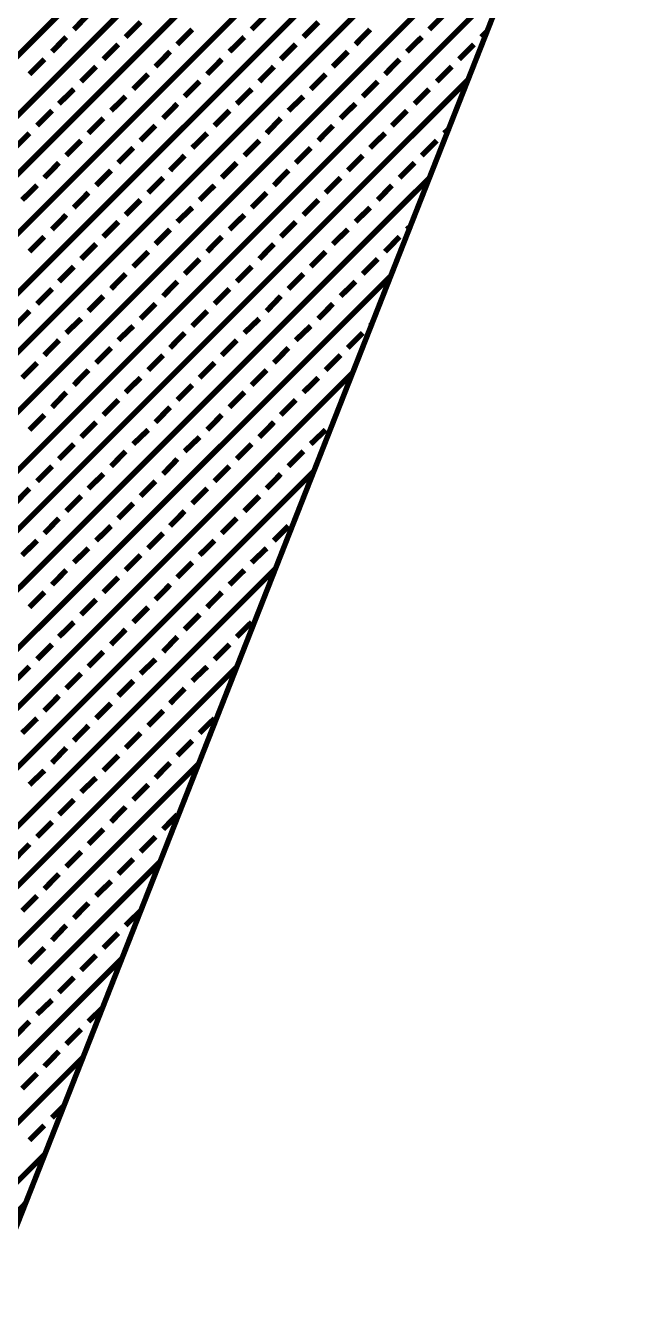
# Model space of a CAD drawing. Extents: x 2 to 176, y -19 to 159.
# Drawn here: x 116.478 to 116.892, y 118.397 to 119.296 of the extents above; entities that cross this region are included whole.
import ezdxf

# ---------------------------------------------------------------- set-up
doc = ezdxf.new("R2010")
doc.units = 0
doc.layers.add('BG_SILKSCREEN_TOP', color=7, linetype='CONTINUOUS')

msp = doc.modelspace()

# ---------------------------------------------------------------- linework, layer by layer
at = {"layer": 'BG_SILKSCREEN_TOP', "const_width": 0.00381}
for points in [[(115.126262, 117.929152), (116.884704, 119.687848)], [(115.1382, 117.899688), (116.890292, 119.65178)], [(115.151408, 117.872002), (116.889784, 119.610378)], [(115.167156, 117.846094), (116.889784, 119.568976)], [(115.182142, 117.820186), (116.879116, 119.516652)], [(115.19789, 117.794278), (116.864384, 119.460772)], [(116.24564, 117.886226), (116.860828, 119.448326)], [(115.21313, 117.76837), (116.840254, 119.394986)], [(115.228624, 117.742462), (116.813076, 119.326914)], [(116.511324, 119.29364), (116.521484, 119.304054)], [(116.635276, 119.29364), (116.64569, 119.304054)], [(116.758974, 119.29364), (116.769388, 119.304054)], [(116.547392, 119.288306), (116.557806, 119.29872)], [(116.58346, 119.283226), (116.593874, 119.29364)], [(116.671344, 119.288306), (116.681758, 119.29872)], [(116.707666, 119.283226), (116.717826, 119.29364)], [(116.795296, 119.288306), (116.799868, 119.292878)], [(116.496084, 119.278146), (116.50599, 119.288306)], [(116.531898, 119.272812), (116.542312, 119.283226)], [(116.619782, 119.278146), (116.630196, 119.288306)], [(116.655596, 119.272812), (116.66601, 119.283226)], [(116.74348, 119.278146), (116.753894, 119.288306)], [(116.779802, 119.272812), (116.790216, 119.283226)], [(116.56822, 119.267732), (116.57838, 119.278146)], [(116.691918, 119.267732), (116.702332, 119.278146)], [(116.480336, 119.262398), (116.49075, 119.272812)], [(116.516404, 119.257318), (116.526818, 119.267732)], [(116.604288, 119.262398), (116.614448, 119.272812)], [(116.64061, 119.257318), (116.65077, 119.267732)], [(116.72824, 119.262398), (116.7384, 119.272812)], [(116.764308, 119.257318), (116.774722, 119.267732)], [(115.247166, 117.719856), (116.786406, 119.258842)], [(116.552726, 119.251984), (116.56314, 119.262398)], [(116.58854, 119.246904), (116.598954, 119.257318)], [(116.676424, 119.251984), (116.686838, 119.262398)], [(116.712746, 119.246904), (116.72316, 119.257318)], [(116.50091, 119.241824), (116.511324, 119.251984)], [(116.624862, 119.241824), (116.635276, 119.251984)], [(116.748814, 119.241824), (116.758974, 119.251984)], [(116.537232, 119.236998), (116.547392, 119.246904)], [(116.573554, 119.231664), (116.58346, 119.241824)], [(116.66093, 119.236998), (116.671344, 119.246904)], [(116.697252, 119.231664), (116.707666, 119.241824)], [(116.48567, 119.226584), (116.496084, 119.236998)], [(116.521484, 119.22125), (116.531898, 119.231664)], [(116.609368, 119.226584), (116.619782, 119.236998)], [(116.64569, 119.22125), (116.655596, 119.231664)], [(116.733066, 119.226584), (116.74348, 119.236998)], [(116.470176, 119.21109), (116.480336, 119.22125)], [(116.557806, 119.21617), (116.56822, 119.226584)], [(116.593874, 119.21109), (116.604288, 119.22125)], [(116.681758, 119.21617), (116.691918, 119.226584)], [(116.717826, 119.21109), (116.72824, 119.22125)], [(116.769388, 119.22125), (116.773198, 119.224552)], [(116.50599, 119.205756), (116.516404, 119.21617)], [(116.542312, 119.200676), (116.552726, 119.21109)], [(116.630196, 119.205756), (116.64061, 119.21617)], [(116.66601, 119.200676), (116.676424, 119.21109)], [(116.753894, 119.205756), (116.764308, 119.21617)], [(116.57838, 119.195342), (116.58854, 119.205756)], [(116.702332, 119.195342), (116.712746, 119.205756)], [(116.49075, 119.190262), (116.50091, 119.200676)], [(116.526818, 119.184928), (116.537232, 119.195342)], [(116.614448, 119.190262), (116.624862, 119.200676)], [(116.65077, 119.184928), (116.66093, 119.195342)], [(116.7384, 119.190262), (116.748814, 119.200676)], [(115.268502, 117.69979), (116.759482, 119.190516)], [(116.475256, 119.174768), (116.48567, 119.184928)], [(116.56314, 119.179848), (116.573554, 119.190262)], [(116.598954, 119.174768), (116.609368, 119.184928)], [(116.686838, 119.179848), (116.697252, 119.190262)], [(116.72316, 119.174768), (116.733066, 119.184928)], [(116.511324, 119.169434), (116.521484, 119.179848)], [(116.635276, 119.169434), (116.64569, 119.179848)], [(116.547392, 119.164354), (116.557806, 119.174768)], [(116.58346, 119.159528), (116.593874, 119.169434)], [(116.671344, 119.164354), (116.681758, 119.174768)], [(116.707666, 119.159528), (116.717826, 119.169434)], [(116.496084, 119.154194), (116.50599, 119.164354)], [(116.531898, 119.149114), (116.542312, 119.159528)], [(116.619782, 119.154194), (116.630196, 119.164354)], [(116.655596, 119.149114), (116.66601, 119.159528)], [(116.480336, 119.1387), (116.49075, 119.149114)], [(116.56822, 119.144034), (116.57838, 119.154194)], [(116.604288, 119.1387), (116.614448, 119.149114)], [(116.691918, 119.144034), (116.702332, 119.154194)], [(116.72824, 119.1387), (116.7384, 119.149114)], [(116.74348, 119.154194), (116.74602, 119.15648)], [(116.516404, 119.13362), (116.526818, 119.144034)], [(116.64061, 119.13362), (116.65077, 119.144034)], [(116.552726, 119.128286), (116.56314, 119.1387)], [(116.58854, 119.123206), (116.598954, 119.13362)], [(116.676424, 119.128286), (116.686838, 119.1387)], [(116.712746, 119.123206), (116.72316, 119.13362)], [(115.290092, 117.680232), (116.732812, 119.122444)], [(116.50091, 119.117872), (116.511324, 119.128286)], [(116.537232, 119.112792), (116.547392, 119.123206)], [(116.624862, 119.117872), (116.635276, 119.128286)], [(116.66093, 119.112792), (116.671344, 119.123206)], [(116.48567, 119.102378), (116.496084, 119.112792)], [(116.573554, 119.107712), (116.58346, 119.117872)], [(116.609368, 119.102378), (116.619782, 119.112792)], [(116.697252, 119.107712), (116.707666, 119.117872)], [(116.521484, 119.097298), (116.531898, 119.107712)], [(116.64569, 119.097298), (116.655596, 119.107712)], [(116.470176, 119.086884), (116.480336, 119.097298)], [(116.557806, 119.091964), (116.56822, 119.102378)], [(116.593874, 119.086884), (116.604288, 119.097298)], [(116.681758, 119.091964), (116.691918, 119.102378)], [(116.50599, 119.082058), (116.516404, 119.091964)], [(116.542312, 119.076978), (116.552726, 119.086884)], [(116.630196, 119.082058), (116.64061, 119.091964)], [(116.66601, 119.076978), (116.676424, 119.086884)], [(116.717826, 119.086884), (116.71935, 119.088408)], [(116.49075, 119.066564), (116.50091, 119.076978)], [(116.57838, 119.071644), (116.58854, 119.082058)], [(116.614448, 119.066564), (116.624862, 119.076978)], [(116.702332, 119.071644), (116.712746, 119.082058)], [(116.526818, 119.06123), (116.537232, 119.071644)], [(116.65077, 119.06123), (116.66093, 119.071644)], [(116.475256, 119.050816), (116.48567, 119.06123)], [(116.56314, 119.05615), (116.573554, 119.066564)], [(116.598954, 119.050816), (116.609368, 119.06123)], [(116.686838, 119.05615), (116.697252, 119.066564)], [(115.311682, 117.660166), (116.705634, 119.054372)], [(116.511324, 119.045736), (116.521484, 119.05615)], [(116.547392, 119.040656), (116.557806, 119.050816)], [(116.635276, 119.045736), (116.64569, 119.05615)], [(116.671344, 119.040656), (116.681758, 119.050816)], [(116.496084, 119.030242), (116.50599, 119.040656)], [(116.58346, 119.035322), (116.593874, 119.045736)], [(116.619782, 119.030242), (116.630196, 119.040656)], [(116.531898, 119.024908), (116.542312, 119.035322)], [(116.655596, 119.024908), (116.66601, 119.035322)], [(116.480336, 119.014494), (116.49075, 119.024908)], [(116.56822, 119.019828), (116.57838, 119.030242)], [(116.604288, 119.014494), (116.614448, 119.024908)], [(116.516404, 119.009414), (116.526818, 119.019828)], [(116.552726, 119.004588), (116.56314, 119.014494)], [(116.64061, 119.009414), (116.65077, 119.019828)], [(116.676424, 119.004588), (116.686838, 119.014494)], [(116.50091, 118.994174), (116.511324, 119.004588)], [(116.58854, 118.999508), (116.598954, 119.009414)], [(116.624862, 118.994174), (116.635276, 119.004588)], [(116.537232, 118.989094), (116.547392, 118.999508)], [(116.66093, 118.989094), (116.671344, 118.999508)], [(116.48567, 118.97868), (116.496084, 118.989094)], [(116.573554, 118.98376), (116.58346, 118.994174)], [(116.609368, 118.97868), (116.619782, 118.989094)], [(115.333018, 117.640354), (116.678964, 118.986046)], [(116.521484, 118.9736), (116.531898, 118.98376)], [(116.557806, 118.968266), (116.56822, 118.97868)], [(116.64569, 118.9736), (116.655596, 118.98376)], [(116.470176, 118.963186), (116.480336, 118.9736)], [(116.593874, 118.963186), (116.604288, 118.9736)], [(116.50599, 118.957852), (116.516404, 118.968266)], [(116.542312, 118.952772), (116.552726, 118.963186)], [(116.630196, 118.957852), (116.64061, 118.968266)], [(116.49075, 118.942358), (116.50091, 118.952772)], [(116.57838, 118.947438), (116.58854, 118.957852)], [(116.614448, 118.942358), (116.624862, 118.952772)], [(116.526818, 118.937278), (116.537232, 118.947438)], [(116.56314, 118.931944), (116.573554, 118.942358)], [(116.65077, 118.937278), (116.66093, 118.947438)], [(116.475256, 118.927118), (116.48567, 118.937278)], [(116.598954, 118.927118), (116.609368, 118.937278)], [(116.511324, 118.922038), (116.521484, 118.931944)], [(116.547392, 118.916704), (116.557806, 118.927118)], [(116.635276, 118.922038), (116.64569, 118.931944)], [(115.354608, 117.620542), (116.65204, 118.917974)], [(116.496084, 118.906544), (116.50599, 118.916704)], [(116.58346, 118.911624), (116.593874, 118.922038)], [(116.619782, 118.906544), (116.630196, 118.916704)], [(116.531898, 118.90121), (116.542312, 118.911624)], [(116.56822, 118.89613), (116.57838, 118.906544)], [(116.480336, 118.890796), (116.49075, 118.90121)], [(116.604288, 118.890796), (116.614448, 118.90121)], [(116.516404, 118.885716), (116.526818, 118.89613)], [(116.552726, 118.880382), (116.56314, 118.890796)], [(116.50091, 118.870222), (116.511324, 118.880382)], [(116.58854, 118.875302), (116.598954, 118.885716)], [(116.624862, 118.870222), (116.635276, 118.880382)], [(116.537232, 118.864888), (116.547392, 118.875302)], [(116.573554, 118.859808), (116.58346, 118.870222)], [(116.48567, 118.854474), (116.496084, 118.864888)], [(116.609368, 118.854474), (116.619782, 118.864888)], [(116.521484, 118.849394), (116.531898, 118.859808)], [(116.557806, 118.844568), (116.56822, 118.854474)], [(115.380008, 117.604794), (116.62537, 118.849648)], [(116.470176, 118.839488), (116.480336, 118.849394)], [(116.50599, 118.834154), (116.516404, 118.844568)], [(116.593874, 118.839488), (116.604288, 118.849394)], [(116.542312, 118.829074), (116.552726, 118.839488)], [(116.57838, 118.82374), (116.58854, 118.834154)], [(116.49075, 118.81866), (116.50091, 118.829074)], [(116.526818, 118.813326), (116.537232, 118.82374)], [(116.56314, 118.808246), (116.573554, 118.81866)], [(116.475256, 118.803166), (116.48567, 118.813326)], [(116.511324, 118.797832), (116.521484, 118.808246)], [(116.598954, 118.803166), (116.609368, 118.813326)], [(116.547392, 118.792752), (116.557806, 118.803166)], [(116.58346, 118.787418), (116.593874, 118.797832)], [(116.496084, 118.782338), (116.50599, 118.792752)], [(115.408202, 117.591586), (116.598192, 118.781576)], [(116.531898, 118.777004), (116.542312, 118.787418)], [(116.56822, 118.771924), (116.57838, 118.782338)], [(116.480336, 118.767098), (116.49075, 118.777004)], [(116.516404, 118.762018), (116.526818, 118.771924)], [(116.552726, 118.756684), (116.56314, 118.767098)], [(116.50091, 118.74627), (116.511324, 118.756684)], [(116.537232, 118.74119), (116.547392, 118.751604)], [(116.573554, 118.73611), (116.58346, 118.74627)], [(116.48567, 118.730776), (116.496084, 118.74119)], [(116.521484, 118.725696), (116.531898, 118.73611)], [(116.470176, 118.715282), (116.480336, 118.725696)], [(116.557806, 118.720362), (116.56822, 118.730776)], [(116.50599, 118.709948), (116.516404, 118.720362)], [(115.436142, 117.578124), (116.571522, 118.713504)], [(116.542312, 118.704868), (116.552726, 118.715282)], [(116.49075, 118.694454), (116.50091, 118.704868)], [(116.526818, 118.689628), (116.537232, 118.699788)], [(116.475256, 118.679214), (116.48567, 118.689628)], [(116.511324, 118.674134), (116.521484, 118.684548)], [(116.547392, 118.669054), (116.557806, 118.679214)], [(116.496084, 118.65864), (116.50599, 118.669054)], [(116.531898, 118.653306), (116.542312, 118.66372)], [(115.463828, 117.564916), (116.544598, 118.645686)], [(116.480336, 118.642892), (116.49075, 118.653306)], [(116.516404, 118.637812), (116.526818, 118.648226)], [(116.50091, 118.622318), (116.511324, 118.632732)], [(116.48567, 118.607078), (116.496084, 118.616984)], [(116.521484, 118.601998), (116.531136, 118.611396)], [(116.470176, 118.591584), (116.480336, 118.601998)], [(116.50599, 118.58625), (116.516404, 118.596664)], [(115.492022, 117.551454), (116.517928, 118.57736)], [(116.49075, 118.570756), (116.50091, 118.58117)], [(116.475256, 118.555262), (116.48567, 118.565676)], [(116.496084, 118.534942), (116.504466, 118.543324)], [(116.480336, 118.519194), (116.49075, 118.529608)], [(115.520216, 117.538246), (116.49075, 118.509288)], [(116.470176, 118.467378), (116.477542, 118.475252)]]:
    msp.add_lwpolyline(points, dxfattribs=at)

doc.saveas('drawing.dxf')
